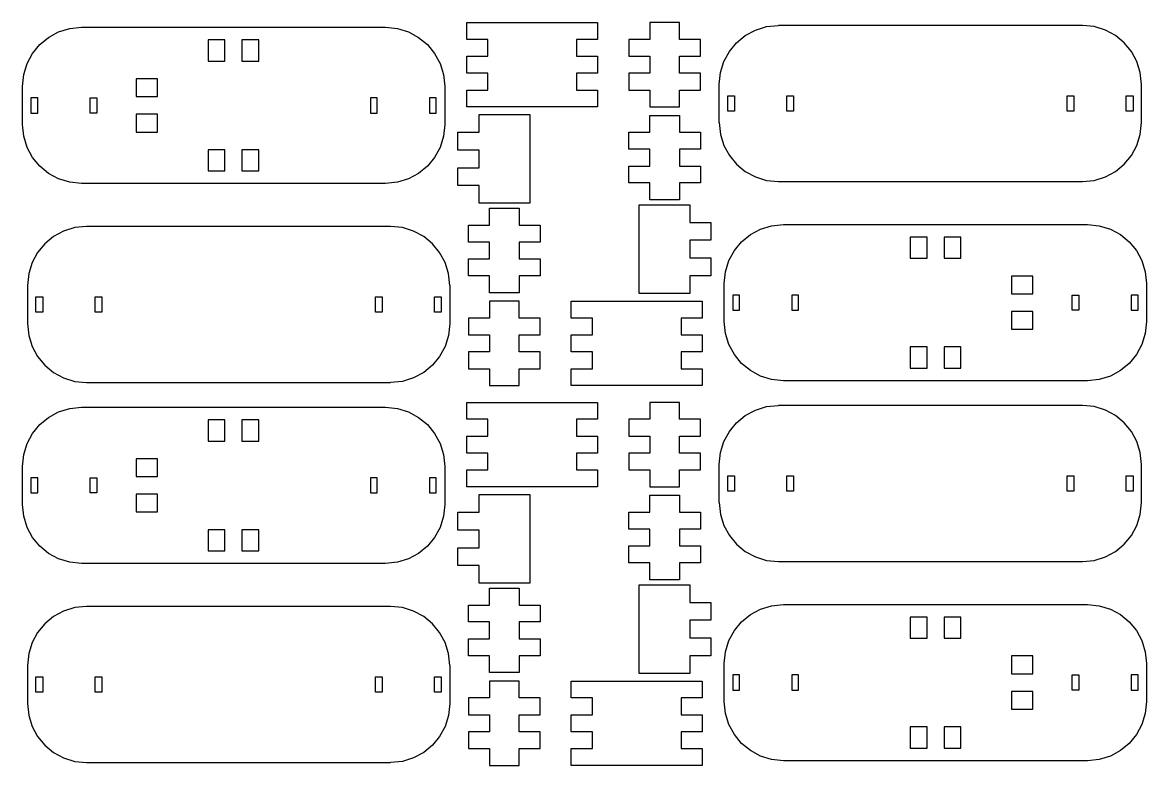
# Model space of a CAD drawing. Extents: x 40 to 178, y 213 to 391.
# Drawn here: x 45 to 178.1, y 303 to 391 of the extents above; entities that cross this region are included whole.
import ezdxf

# ---------------------------------------------------------------- set-up
doc = ezdxf.new("R2010")
doc.units = 0

msp = doc.modelspace()

# ---------------------------------------------------------------- linework, layer by layer
at = {"layer": 'Layer 1'}
for p, q in [((49.275381, 389.877906), (50.589354, 390.285785)), ((50.589354, 390.285785), (52.0001, 390.428)), ((52.0001, 390.428), (88.0001, 390.428)), ((88.0001, 390.428), (89.410846, 390.285785)), ((88.0001, 390.428), (88.0001, 390.428)), ((89.410846, 390.285785), (90.724819, 389.877906)), ((97.6181, 389.001), (97.6181, 391.001)), ((97.6181, 391.001), (113.118, 391.001)), ((113.118, 391.001), (113.118, 389.001)), ((122.791, 391.001), (119.291, 391.001)), ((119.291, 391.001), (119.291, 389.001)), ((122.791, 389.001), (122.791, 391.001)), ((130.60623, 389.456512), (131.795281, 390.101906)), ((131.795281, 390.101906), (133.109254, 390.509785)), ((133.109254, 390.509785), (134.52, 390.652)), ((170.52, 390.652), (134.52, 390.652)), ((171.930746, 390.509785), (170.52, 390.652)), ((173.244719, 390.101906), (171.930746, 390.509785)), ((174.43377, 389.456512), (173.244719, 390.101906)), ((47.05035, 388.37775), (48.08633, 389.232512)), ((48.08633, 389.232512), (49.275381, 389.877906)), ((68.9751, 388.928), (66.9751, 388.928)), ((66.9751, 388.928), (66.9751, 386.428)), ((68.9751, 386.428), (68.9751, 388.928)), ((68.9751, 388.928), (68.9751, 388.928)), ((72.9751, 388.928), (70.9751, 388.928)), ((70.9751, 388.928), (70.9751, 386.428)), ((72.9751, 386.428), (72.9751, 388.928)), ((90.724819, 389.877906), (91.91387, 389.232512)), ((91.91387, 389.232512), (92.94985, 388.37775)), ((100.118, 389.001), (97.6181, 389.001)), ((100.118, 387.001), (100.118, 389.001)), ((100.118, 389.001), (100.118, 389.001)), ((113.118, 389.001), (110.618, 389.001)), ((110.618, 389.001), (110.618, 387.001)), ((119.291, 389.001), (116.791, 389.001)), ((116.791, 389.001), (116.791, 387.001)), ((125.291, 389.001), (122.791, 389.001)), ((125.291, 387.001), (125.291, 389.001)), ((129.57025, 388.60175), (130.60623, 389.456512)), ((175.46975, 388.60175), (174.43377, 389.456512)), ((46.195588, 387.34177), (47.05035, 388.37775)), ((92.94985, 388.37775), (93.804612, 387.34177)), ((128.070094, 386.376719), (128.715488, 387.56577)), ((128.715488, 387.56577), (129.57025, 388.60175)), ((176.324512, 387.56577), (175.46975, 388.60175)), ((176.969906, 386.376719), (176.324512, 387.56577)), ((45.142315, 384.838746), (45.550194, 386.152719)), ((45.550194, 386.152719), (46.195588, 387.34177)), ((66.9751, 386.428), (68.9751, 386.428)), ((70.9751, 386.428), (72.9751, 386.428)), ((72.9751, 386.428), (72.9751, 386.428)), ((93.804612, 387.34177), (94.450006, 386.152719)), ((94.450006, 386.152719), (94.857885, 384.838746)), ((97.6181, 385.001), (97.6181, 387.001)), ((97.6181, 387.001), (100.118, 387.001)), ((110.618, 387.001), (113.118, 387.001)), ((113.118, 387.001), (113.118, 385.001)), ((116.791, 387.001), (119.291, 387.001)), ((119.291, 387.001), (119.291, 385.001)), ((122.791, 385.001), (122.791, 387.001)), ((122.791, 387.001), (125.291, 387.001)), ((127.662215, 385.062746), (128.070094, 386.376719)), ((177.377785, 385.062746), (176.969906, 386.376719)), ((45.0001, 383.428), (45.142315, 384.838746)), ((94.857885, 384.838746), (95.0001, 383.428)), ((100.118, 385.001), (97.6181, 385.001)), ((100.118, 383.001), (100.118, 385.001)), ((113.118, 385.001), (110.618, 385.001)), ((110.618, 385.001), (110.618, 383.001)), ((119.291, 385.001), (116.791, 385.001)), ((116.791, 385.001), (116.791, 383.001)), ((125.291, 385.001), (122.791, 385.001)), ((125.291, 383.001), (125.291, 385.001)), ((127.52, 383.652), (127.662215, 385.062746)), ((177.52, 383.652), (177.377785, 385.062746)), ((45.0001, 378.928), (45.0001, 383.428)), ((60.9751, 384.328), (58.4751, 384.328)), ((58.4751, 384.328), (58.4751, 382.228)), ((60.9751, 382.228), (60.9751, 384.328)), ((60.9751, 384.328), (60.9751, 384.328)), ((95.0001, 383.428), (95.0001, 378.928)), ((127.52, 379.152), (127.52, 383.652)), ((177.52, 379.152), (177.52, 383.652)), ((46.8001, 382.078), (46.0001, 382.078)), ((46.0001, 382.078), (46.0001, 380.278)), ((46.8001, 380.278), (46.8001, 382.078)), ((53.0001, 380.278), (53.0001, 382.078)), ((53.0001, 382.078), (53.8001, 382.078)), ((53.8001, 382.078), (53.8001, 380.278)), ((58.4751, 382.228), (60.9751, 382.228)), ((87.0001, 382.078), (86.2001, 382.078)), ((86.2001, 382.078), (86.2001, 380.278)), ((87.0001, 380.278), (87.0001, 382.078)), ((94.0001, 382.078), (93.2001, 382.078)), ((93.2001, 382.078), (93.2001, 380.278)), ((94.0001, 380.278), (94.0001, 382.078)), ((97.6181, 381.001), (97.6181, 383.001)), ((97.6181, 383.001), (100.118, 383.001)), ((110.618, 383.001), (113.118, 383.001)), ((113.118, 383.001), (113.118, 381.001)), ((116.791, 383.001), (119.291, 383.001)), ((116.791, 383.001), (116.791, 383.001)), ((119.291, 383.001), (119.291, 381.001)), ((122.791, 381.001), (122.791, 383.001)), ((122.791, 383.001), (125.291, 383.001)), ((128.52, 380.502), (128.52, 382.302)), ((128.52, 382.302), (129.32, 382.302)), ((129.32, 382.302), (129.32, 380.502)), ((135.52, 380.502), (135.52, 382.302)), ((135.52, 382.302), (136.32, 382.302)), ((136.32, 382.302), (136.32, 380.502)), ((168.72, 380.502), (168.72, 382.302)), ((168.72, 382.302), (169.52, 382.302)), ((169.52, 382.302), (169.52, 380.502)), ((175.72, 380.502), (175.72, 382.302)), ((175.72, 382.302), (176.52, 382.302)), ((176.52, 382.302), (176.52, 380.502)), ((113.118, 381.001), (97.6181, 381.001)), ((119.291, 381.001), (122.791, 381.001)), ((46.0001, 380.278), (46.8001, 380.278)), ((46.8001, 380.278), (46.8001, 380.278)), ((53.8001, 380.278), (53.0001, 380.278)), ((53.8001, 380.278), (53.8001, 380.278)), ((60.9751, 380.128), (58.4751, 380.128)), ((58.4751, 380.128), (58.4751, 378.028)), ((60.9751, 378.028), (60.9751, 380.128)), ((60.9751, 380.128), (60.9751, 380.128)), ((86.2001, 380.278), (87.0001, 380.278)), ((86.2001, 380.278), (86.2001, 380.278)), ((93.2001, 380.278), (94.0001, 380.278)), ((93.2001, 380.278), (93.2001, 380.278)), ((99.0782, 377.992), (99.0782, 380.092)), ((99.0782, 380.092), (105.078, 380.092)), ((105.078, 380.092), (105.078, 369.592)), ((105.078, 380.092), (105.078, 380.092)), ((119.291, 378.002), (119.291, 380.002)), ((119.291, 380.002), (122.791, 380.002)), ((122.791, 380.002), (122.791, 378.002)), ((129.32, 380.502), (128.52, 380.502)), ((128.52, 380.502), (128.52, 380.502)), ((136.32, 380.502), (135.52, 380.502)), ((135.52, 380.502), (135.52, 380.502)), ((169.52, 380.502), (168.72, 380.502)), ((168.72, 380.502), (168.72, 380.502)), ((176.52, 380.502), (175.72, 380.502)), ((176.52, 380.502), (176.52, 380.502)), ((45.142315, 377.517254), (45.0001, 378.928)), ((95.0001, 378.928), (94.857885, 377.517254)), ((127.52, 379.152), (127.662215, 377.741254)), ((177.377785, 377.741254), (177.52, 379.152)), ((45.550194, 376.203281), (45.142315, 377.517254)), ((58.4751, 378.028), (60.9751, 378.028)), ((94.857885, 377.517254), (94.450006, 376.203281)), ((96.5782, 375.892), (96.5782, 377.992)), ((96.5782, 377.992), (99.0782, 377.992)), ((116.791, 376.002), (116.791, 378.002)), ((116.791, 378.002), (119.291, 378.002)), ((122.791, 378.002), (125.291, 378.002)), ((125.291, 378.002), (125.291, 376.002)), ((127.662215, 377.741254), (128.070094, 376.427281)), ((176.969906, 376.427281), (177.377785, 377.741254)), ((46.195588, 375.01423), (45.550194, 376.203281)), ((66.9751, 375.928), (66.9751, 373.428)), ((68.9751, 375.928), (66.9751, 375.928)), ((66.9751, 375.928), (66.9751, 375.928)), ((68.9751, 373.428), (68.9751, 375.928)), ((70.9751, 375.928), (70.9751, 373.428)), ((72.9751, 375.928), (70.9751, 375.928)), ((70.9751, 375.928), (70.9751, 375.928)), ((72.9751, 373.428), (72.9751, 375.928)), ((94.450006, 376.203281), (93.804612, 375.01423)), ((99.0782, 375.892), (96.5782, 375.892)), ((99.0782, 373.792), (99.0782, 375.892)), ((119.291, 376.002), (116.791, 376.002)), ((119.291, 374.002), (119.291, 376.002)), ((125.291, 376.002), (122.791, 376.002)), ((122.791, 376.002), (122.791, 374.002)), ((128.070094, 376.427281), (128.715488, 375.23823)), ((176.324512, 375.23823), (176.969906, 376.427281)), ((47.05035, 373.97825), (46.195588, 375.01423)), ((93.804612, 375.01423), (92.94985, 373.97825)), ((128.715488, 375.23823), (129.57025, 374.20225)), ((129.57025, 374.20225), (130.60623, 373.347488)), ((174.43377, 373.347488), (175.46975, 374.20225)), ((175.46975, 374.20225), (176.324512, 375.23823)), ((48.08633, 373.123488), (47.05035, 373.97825)), ((49.275381, 372.478094), (48.08633, 373.123488)), ((66.9751, 373.428), (68.9751, 373.428)), ((70.9751, 373.428), (72.9751, 373.428)), ((91.91387, 373.123488), (90.724819, 372.478094)), ((92.94985, 373.97825), (91.91387, 373.123488)), ((96.5782, 371.692), (96.5782, 373.792)), ((96.5782, 373.792), (99.0782, 373.792)), ((116.791, 374.002), (119.291, 374.002)), ((116.791, 372.002), (116.791, 374.002)), ((116.791, 374.002), (116.791, 374.002)), ((122.791, 374.002), (125.291, 374.002)), ((125.291, 374.002), (125.291, 372.002)), ((130.60623, 373.347488), (131.795281, 372.702094)), ((173.244719, 372.702094), (174.43377, 373.347488)), ((50.589354, 372.070215), (49.275381, 372.478094)), ((52.0001, 371.928), (50.589354, 372.070215)), ((88.0001, 371.928), (52.0001, 371.928)), ((89.410846, 372.070215), (88.0001, 371.928)), ((90.724819, 372.478094), (89.410846, 372.070215)), ((99.0782, 371.692), (96.5782, 371.692)), ((99.0782, 369.592), (99.0782, 371.692)), ((119.291, 372.002), (116.791, 372.002)), ((119.291, 370.002), (119.291, 372.002)), ((125.291, 372.002), (122.791, 372.002)), ((122.791, 372.002), (122.791, 370.002)), ((131.795281, 372.702094), (133.109254, 372.294215)), ((133.109254, 372.294215), (134.52, 372.152)), ((134.52, 372.152), (170.52, 372.152)), ((170.52, 372.152), (171.930746, 372.294215)), ((171.930746, 372.294215), (173.244719, 372.702094)), ((105.078, 369.592), (99.0782, 369.592)), ((100.328, 367.001), (100.328, 369.001)), ((100.328, 369.001), (103.828, 369.001)), ((103.828, 369.001), (103.828, 367.001)), ((118.04, 358.911), (118.04, 369.411)), ((118.04, 369.411), (124.04, 369.411)), ((122.791, 370.002), (119.291, 370.002)), ((124.04, 369.411), (124.04, 367.311)), ((49.874881, 366.299906), (48.68583, 365.654512)), ((51.188854, 366.707785), (49.874881, 366.299906)), ((52.5996, 366.85), (51.188854, 366.707785)), ((88.5996, 366.85), (52.5996, 366.85)), ((90.010346, 366.707785), (88.5996, 366.85)), ((91.324319, 366.299906), (90.010346, 366.707785)), ((92.51337, 365.654512), (91.324319, 366.299906)), ((97.8282, 365.001), (97.8282, 367.001)), ((97.8282, 367.001), (100.328, 367.001)), ((103.828, 367.001), (106.328, 367.001)), ((106.328, 367.001), (106.328, 365.001)), ((124.04, 367.311), (126.54, 367.311)), ((126.54, 367.311), (126.54, 365.211)), ((131.20523, 365.878512), (132.394281, 366.523906)), ((132.394281, 366.523906), (133.708254, 366.931785)), ((133.708254, 366.931785), (135.119, 367.074)), ((135.119, 367.074), (171.119, 367.074)), ((171.119, 367.074), (172.529746, 366.931785)), ((172.529746, 366.931785), (173.843719, 366.523906)), ((173.843719, 366.523906), (175.03277, 365.878512)), ((47.64985, 364.79975), (46.795088, 363.76377)), ((48.68583, 365.654512), (47.64985, 364.79975)), ((93.54935, 364.79975), (92.51337, 365.654512)), ((94.404112, 363.76377), (93.54935, 364.79975)), ((100.328, 365.001), (97.8282, 365.001)), ((100.328, 363.001), (100.328, 365.001)), ((106.328, 365.001), (103.828, 365.001)), ((103.828, 365.001), (103.828, 363.001)), ((106.328, 365.001), (106.328, 365.001)), ((126.54, 365.211), (124.04, 365.211)), ((124.04, 365.211), (124.04, 363.111)), ((129.314488, 363.98777), (130.16925, 365.02375)), ((130.16925, 365.02375), (131.20523, 365.878512)), ((152.144, 365.574), (150.144, 365.574)), ((150.144, 365.574), (150.144, 363.074)), ((152.144, 363.074), (152.144, 365.574)), ((156.144, 365.574), (154.144, 365.574)), ((154.144, 365.574), (154.144, 363.074)), ((156.144, 363.074), (156.144, 365.574)), ((175.03277, 365.878512), (176.06875, 365.02375)), ((176.06875, 365.02375), (176.923512, 363.98777)), ((46.795088, 363.76377), (46.149694, 362.574719)), ((95.049506, 362.574719), (94.404112, 363.76377)), ((128.669094, 362.798719), (129.314488, 363.98777)), ((176.923512, 363.98777), (177.568906, 362.798719)), ((46.149694, 362.574719), (45.741815, 361.260746)), ((95.457385, 361.260746), (95.049506, 362.574719)), ((97.8282, 361.001), (97.8282, 363.001)), ((97.8282, 363.001), (100.328, 363.001)), ((103.828, 363.001), (106.328, 363.001)), ((106.328, 363.001), (106.328, 361.001)), ((124.04, 363.111), (126.54, 363.111)), ((126.54, 363.111), (126.54, 361.011)), ((128.261215, 361.484746), (128.669094, 362.798719)), ((150.144, 363.074), (152.144, 363.074)), ((152.144, 363.074), (152.144, 363.074)), ((154.144, 363.074), (156.144, 363.074)), ((156.144, 363.074), (156.144, 363.074)), ((177.568906, 362.798719), (177.976785, 361.484746)), ((45.741815, 361.260746), (45.5996, 359.85)), ((95.5996, 359.85), (95.457385, 361.260746)), ((100.328, 361.001), (97.8282, 361.001)), ((100.328, 359.001), (100.328, 361.001)), ((106.328, 361.001), (103.828, 361.001)), ((103.828, 361.001), (103.828, 359.001)), ((126.54, 361.011), (124.04, 361.011)), ((124.04, 361.011), (124.04, 358.911)), ((128.119, 360.074), (128.261215, 361.484746)), ((164.644, 360.974), (162.144, 360.974)), ((162.144, 360.974), (162.144, 358.874)), ((164.644, 358.874), (164.644, 360.974)), ((177.976785, 361.484746), (178.119, 360.074)), ((45.5996, 359.85), (45.5996, 355.35)), ((95.5996, 359.85), (95.5996, 355.35)), ((128.119, 355.574), (128.119, 360.074)), ((178.119, 360.074), (178.119, 355.574)), ((46.5996, 358.5), (47.3996, 358.5)), ((46.5996, 356.7), (46.5996, 358.5)), ((46.5996, 358.5), (46.5996, 358.5)), ((47.3996, 358.5), (47.3996, 356.7)), ((53.5996, 356.7), (53.5996, 358.5)), ((53.5996, 358.5), (54.3996, 358.5)), ((54.3996, 358.5), (54.3996, 356.7)), ((54.3996, 358.5), (54.3996, 358.5)), ((86.7996, 356.7), (86.7996, 358.5)), ((86.7996, 358.5), (87.5996, 358.5)), ((87.5996, 358.5), (87.5996, 356.7)), ((87.5996, 358.5), (87.5996, 358.5)), ((93.7996, 356.7), (93.7996, 358.5)), ((93.7996, 358.5), (94.5996, 358.5)), ((94.5996, 358.5), (94.5996, 356.7)), ((94.5996, 358.5), (94.5996, 358.5)), ((103.828, 359.001), (100.328, 359.001)), ((124.04, 358.911), (118.04, 358.911)), ((118.04, 358.911), (118.04, 358.911)), ((129.919, 358.724), (129.119, 358.724)), ((129.119, 358.724), (129.119, 356.924)), ((129.919, 356.924), (129.919, 358.724)), ((129.919, 358.724), (129.919, 358.724)), ((136.919, 358.724), (136.119, 358.724)), ((136.119, 358.724), (136.119, 356.924)), ((136.919, 356.924), (136.919, 358.724)), ((136.919, 358.724), (136.919, 358.724)), ((162.144, 358.874), (164.644, 358.874)), ((162.144, 358.874), (162.144, 358.874)), ((169.319, 358.724), (170.119, 358.724)), ((169.319, 356.924), (169.319, 358.724)), ((169.319, 358.724), (169.319, 358.724)), ((170.119, 358.724), (170.119, 356.924)), ((176.319, 358.724), (176.319, 356.924)), ((177.119, 358.724), (176.319, 358.724)), ((176.319, 358.724), (176.319, 358.724)), ((177.119, 356.924), (177.119, 358.724)), ((103.828, 358.001), (100.328, 358.001)), ((100.328, 358.001), (100.328, 356.001)), ((103.828, 356.001), (103.828, 358.001)), ((110, 356.001), (110, 358.001)), ((110, 358.001), (125.5, 358.001)), ((125.5, 358.001), (125.5, 356.001)), ((129.119, 356.924), (129.919, 356.924)), ((136.119, 356.924), (136.919, 356.924)), ((164.644, 356.774), (162.144, 356.774)), ((162.144, 356.774), (162.144, 354.674)), ((164.644, 354.674), (164.644, 356.774)), ((170.119, 356.924), (169.319, 356.924)), ((176.319, 356.924), (177.119, 356.924)), ((47.3996, 356.7), (46.5996, 356.7)), ((54.3996, 356.7), (53.5996, 356.7)), ((87.5996, 356.7), (86.7996, 356.7)), ((94.5996, 356.7), (93.7996, 356.7)), ((100.328, 356.001), (97.8282, 356.001)), ((97.8282, 356.001), (97.8282, 354.001)), ((106.328, 356.001), (103.828, 356.001)), ((106.328, 354.001), (106.328, 356.001)), ((106.328, 356.001), (106.328, 356.001)), ((112.5, 356.001), (110, 356.001)), ((112.5, 354.001), (112.5, 356.001)), ((125.5, 356.001), (123, 356.001)), ((123, 356.001), (123, 354.001)), ((128.261215, 354.163254), (128.119, 355.574)), ((178.119, 355.574), (177.976785, 354.163254)), ((45.5996, 355.35), (45.741815, 353.939254)), ((95.5996, 355.35), (95.457385, 353.939254)), ((128.669094, 352.849281), (128.261215, 354.163254)), ((162.144, 354.674), (164.644, 354.674)), ((162.144, 354.674), (162.144, 354.674)), ((177.976785, 354.163254), (177.568906, 352.849281)), ((45.741815, 353.939254), (46.149694, 352.625281)), ((95.457385, 353.939254), (95.049506, 352.625281)), ((97.8282, 354.001), (100.328, 354.001)), ((100.328, 354.001), (100.328, 352.001)), ((103.828, 352.001), (103.828, 354.001)), ((103.828, 354.001), (106.328, 354.001)), ((110, 352.001), (110, 354.001)), ((110, 354.001), (112.5, 354.001)), ((123, 354.001), (125.5, 354.001)), ((125.5, 354.001), (125.5, 352.001)), ((129.314488, 351.66023), (128.669094, 352.849281)), ((177.568906, 352.849281), (176.923512, 351.66023)), ((46.149694, 352.625281), (46.795088, 351.43623)), ((46.795088, 351.43623), (47.64985, 350.40025)), ((94.404112, 351.43623), (93.54935, 350.40025)), ((95.049506, 352.625281), (94.404112, 351.43623)), ((100.328, 352.001), (97.8282, 352.001)), ((97.8282, 352.001), (97.8282, 350.001)), ((106.328, 352.001), (103.828, 352.001)), ((106.328, 350.001), (106.328, 352.001)), ((112.5, 352.001), (110, 352.001)), ((112.5, 350.001), (112.5, 352.001)), ((125.5, 352.001), (123, 352.001)), ((123, 352.001), (123, 350.001)), ((130.16925, 350.62425), (129.314488, 351.66023)), ((150.144, 352.574), (150.144, 350.074)), ((152.144, 352.574), (150.144, 352.574)), ((150.144, 352.574), (150.144, 352.574)), ((152.144, 350.074), (152.144, 352.574)), ((156.144, 352.574), (154.144, 352.574)), ((154.144, 352.574), (154.144, 350.074)), ((156.144, 350.074), (156.144, 352.574)), ((176.923512, 351.66023), (176.06875, 350.62425)), ((47.64985, 350.40025), (48.68583, 349.545488)), ((93.54935, 350.40025), (92.51337, 349.545488)), ((131.20523, 349.769488), (130.16925, 350.62425)), ((176.06875, 350.62425), (175.03277, 349.769488)), ((48.68583, 349.545488), (49.874881, 348.900094)), ((49.874881, 348.900094), (51.188854, 348.492215)), ((91.324319, 348.900094), (90.010346, 348.492215)), ((92.51337, 349.545488), (91.324319, 348.900094)), ((97.8282, 350.001), (100.328, 350.001)), ((100.328, 350.001), (100.328, 348.001)), ((103.828, 348.001), (103.828, 350.001)), ((103.828, 350.001), (106.328, 350.001)), ((110, 348.001), (110, 350.001)), ((110, 350.001), (112.5, 350.001)), ((123, 350.001), (125.5, 350.001)), ((123, 350.001), (123, 350.001)), ((125.5, 350.001), (125.5, 348.001)), ((132.394281, 349.124094), (131.20523, 349.769488)), ((133.708254, 348.716215), (132.394281, 349.124094)), ((150.144, 350.074), (152.144, 350.074)), ((154.144, 350.074), (156.144, 350.074)), ((154.144, 350.074), (154.144, 350.074)), ((173.843719, 349.124094), (172.529746, 348.716215)), ((175.03277, 349.769488), (173.843719, 349.124094)), ((51.188854, 348.492215), (52.5996, 348.35)), ((52.5996, 348.35), (88.5996, 348.35)), ((90.010346, 348.492215), (88.5996, 348.35)), ((100.328, 348.001), (103.828, 348.001)), ((125.5, 348.001), (110, 348.001)), ((135.119, 348.574), (133.708254, 348.716215)), ((171.119, 348.574), (135.119, 348.574)), ((135.119, 348.574), (135.119, 348.574)), ((172.529746, 348.716215), (171.119, 348.574)), ((48.08633, 344.232512), (49.275381, 344.877906)), ((49.275381, 344.877906), (50.589354, 345.285785)), ((50.589354, 345.285785), (52.0001, 345.428)), ((52.0001, 345.428), (88.0001, 345.428)), ((88.0001, 345.428), (89.410846, 345.285785)), ((88.0001, 345.428), (88.0001, 345.428)), ((89.410846, 345.285785), (90.724819, 344.877906)), ((90.724819, 344.877906), (91.91387, 344.232512)), ((97.6181, 344.001), (97.6181, 346.001)), ((97.6181, 346.001), (113.118, 346.001)), ((113.118, 346.001), (113.118, 344.001)), ((122.791, 346.001), (119.291, 346.001)), ((119.291, 346.001), (119.291, 344.001)), ((122.791, 344.001), (122.791, 346.001)), ((130.60623, 344.456512), (131.795281, 345.101906)), ((131.795281, 345.101906), (133.109254, 345.509785)), ((133.109254, 345.509785), (134.52, 345.652)), ((170.52, 345.652), (134.52, 345.652)), ((171.930746, 345.509785), (170.52, 345.652)), ((173.244719, 345.101906), (171.930746, 345.509785)), ((174.43377, 344.456512), (173.244719, 345.101906)), ((47.05035, 343.37775), (48.08633, 344.232512)), ((68.9751, 343.928), (66.9751, 343.928)), ((66.9751, 343.928), (66.9751, 341.428)), ((68.9751, 341.428), (68.9751, 343.928)), ((68.9751, 343.928), (68.9751, 343.928)), ((72.9751, 343.928), (70.9751, 343.928)), ((70.9751, 343.928), (70.9751, 341.428)), ((72.9751, 341.428), (72.9751, 343.928)), ((91.91387, 344.232512), (92.94985, 343.37775)), ((100.118, 344.001), (97.6181, 344.001)), ((100.118, 342.001), (100.118, 344.001)), ((100.118, 344.001), (100.118, 344.001)), ((113.118, 344.001), (110.618, 344.001)), ((110.618, 344.001), (110.618, 342.001)), ((119.291, 344.001), (116.791, 344.001)), ((116.791, 344.001), (116.791, 342.001)), ((125.291, 344.001), (122.791, 344.001)), ((125.291, 342.001), (125.291, 344.001)), ((128.715488, 342.56577), (129.57025, 343.60175)), ((129.57025, 343.60175), (130.60623, 344.456512)), ((175.46975, 343.60175), (174.43377, 344.456512)), ((176.324512, 342.56577), (175.46975, 343.60175)), ((45.550194, 341.152719), (46.195588, 342.34177)), ((46.195588, 342.34177), (47.05035, 343.37775)), ((92.94985, 343.37775), (93.804612, 342.34177)), ((93.804612, 342.34177), (94.450006, 341.152719)), ((128.070094, 341.376719), (128.715488, 342.56577)), ((176.969906, 341.376719), (176.324512, 342.56577)), ((45.142315, 339.838746), (45.550194, 341.152719)), ((66.9751, 341.428), (68.9751, 341.428)), ((70.9751, 341.428), (72.9751, 341.428)), ((72.9751, 341.428), (72.9751, 341.428)), ((94.450006, 341.152719), (94.857885, 339.838746)), ((97.6181, 340.001), (97.6181, 342.001)), ((97.6181, 342.001), (100.118, 342.001)), ((110.618, 342.001), (113.118, 342.001)), ((113.118, 342.001), (113.118, 340.001)), ((116.791, 342.001), (119.291, 342.001)), ((119.291, 342.001), (119.291, 340.001)), ((122.791, 340.001), (122.791, 342.001)), ((122.791, 342.001), (125.291, 342.001)), ((127.662215, 340.062746), (128.070094, 341.376719)), ((177.377785, 340.062746), (176.969906, 341.376719)), ((45.0001, 338.428), (45.142315, 339.838746)), ((94.857885, 339.838746), (95.0001, 338.428)), ((100.118, 340.001), (97.6181, 340.001)), ((100.118, 338.001), (100.118, 340.001)), ((113.118, 340.001), (110.618, 340.001)), ((110.618, 340.001), (110.618, 338.001)), ((119.291, 340.001), (116.791, 340.001)), ((116.791, 340.001), (116.791, 338.001)), ((125.291, 340.001), (122.791, 340.001)), ((125.291, 338.001), (125.291, 340.001)), ((127.52, 338.652), (127.662215, 340.062746)), ((177.52, 338.652), (177.377785, 340.062746)), ((45.0001, 333.928), (45.0001, 338.428)), ((60.9751, 339.328), (58.4751, 339.328)), ((58.4751, 339.328), (58.4751, 337.228)), ((60.9751, 337.228), (60.9751, 339.328)), ((60.9751, 339.328), (60.9751, 339.328)), ((95.0001, 338.428), (95.0001, 333.928)), ((127.52, 334.152), (127.52, 338.652)), ((177.52, 334.152), (177.52, 338.652)), ((46.8001, 337.078), (46.0001, 337.078)), ((46.0001, 337.078), (46.0001, 335.278)), ((46.8001, 335.278), (46.8001, 337.078)), ((53.0001, 335.278), (53.0001, 337.078)), ((53.0001, 337.078), (53.8001, 337.078)), ((53.8001, 337.078), (53.8001, 335.278)), ((58.4751, 337.228), (60.9751, 337.228)), ((87.0001, 337.078), (86.2001, 337.078)), ((86.2001, 337.078), (86.2001, 335.278)), ((87.0001, 335.278), (87.0001, 337.078)), ((94.0001, 337.078), (93.2001, 337.078)), ((93.2001, 337.078), (93.2001, 335.278)), ((94.0001, 335.278), (94.0001, 337.078)), ((97.6181, 336.001), (97.6181, 338.001)), ((97.6181, 338.001), (100.118, 338.001)), ((110.618, 338.001), (113.118, 338.001)), ((113.118, 338.001), (113.118, 336.001)), ((116.791, 338.001), (119.291, 338.001)), ((116.791, 338.001), (116.791, 338.001)), ((119.291, 338.001), (119.291, 336.001)), ((122.791, 336.001), (122.791, 338.001)), ((122.791, 338.001), (125.291, 338.001)), ((128.52, 335.502), (128.52, 337.302)), ((128.52, 337.302), (129.32, 337.302)), ((129.32, 337.302), (129.32, 335.502)), ((135.52, 335.502), (135.52, 337.302)), ((135.52, 337.302), (136.32, 337.302)), ((136.32, 337.302), (136.32, 335.502)), ((168.72, 335.502), (168.72, 337.302)), ((168.72, 337.302), (169.52, 337.302)), ((169.52, 337.302), (169.52, 335.502)), ((175.72, 335.502), (175.72, 337.302)), ((175.72, 337.302), (176.52, 337.302)), ((176.52, 337.302), (176.52, 335.502)), ((113.118, 336.001), (97.6181, 336.001)), ((119.291, 336.001), (122.791, 336.001)), ((129.32, 335.502), (128.52, 335.502)), ((128.52, 335.502), (128.52, 335.502)), ((136.32, 335.502), (135.52, 335.502)), ((135.52, 335.502), (135.52, 335.502)), ((169.52, 335.502), (168.72, 335.502)), ((168.72, 335.502), (168.72, 335.502)), ((176.52, 335.502), (175.72, 335.502)), ((176.52, 335.502), (176.52, 335.502)), ((46.0001, 335.278), (46.8001, 335.278)), ((46.8001, 335.278), (46.8001, 335.278)), ((53.8001, 335.278), (53.0001, 335.278)), ((53.8001, 335.278), (53.8001, 335.278)), ((60.9751, 335.128), (58.4751, 335.128)), ((58.4751, 335.128), (58.4751, 333.028)), ((60.9751, 333.028), (60.9751, 335.128)), ((60.9751, 335.128), (60.9751, 335.128)), ((86.2001, 335.278), (87.0001, 335.278)), ((86.2001, 335.278), (86.2001, 335.278)), ((93.2001, 335.278), (94.0001, 335.278)), ((93.2001, 335.278), (93.2001, 335.278)), ((99.0782, 332.991), (99.0782, 335.091)), ((99.0782, 335.091), (105.078, 335.091)), ((105.078, 335.091), (105.078, 324.591)), ((105.078, 335.091), (105.078, 335.091)), ((119.291, 333.001), (119.291, 335.001)), ((119.291, 335.001), (122.791, 335.001)), ((122.791, 335.001), (122.791, 333.001)), ((127.52, 334.152), (127.662215, 332.741254)), ((177.377785, 332.741254), (177.52, 334.152)), ((45.142315, 332.517254), (45.0001, 333.928)), ((58.4751, 333.028), (60.9751, 333.028)), ((95.0001, 333.928), (94.857885, 332.517254)), ((96.5782, 330.891), (96.5782, 332.991)), ((96.5782, 332.991), (99.0782, 332.991)), ((116.791, 331.001), (116.791, 333.001)), ((116.791, 333.001), (119.291, 333.001)), ((122.791, 333.001), (125.291, 333.001)), ((125.291, 333.001), (125.291, 331.001)), ((45.550194, 331.203281), (45.142315, 332.517254)), ((94.857885, 332.517254), (94.450006, 331.203281)), ((127.662215, 332.741254), (128.070094, 331.427281)), ((176.969906, 331.427281), (177.377785, 332.741254)), ((46.195588, 330.01423), (45.550194, 331.203281)), ((66.9751, 330.928), (66.9751, 328.428)), ((68.9751, 330.928), (66.9751, 330.928)), ((66.9751, 330.928), (66.9751, 330.928)), ((68.9751, 328.428), (68.9751, 330.928)), ((70.9751, 330.928), (70.9751, 328.428)), ((72.9751, 330.928), (70.9751, 330.928)), ((70.9751, 330.928), (70.9751, 330.928)), ((72.9751, 328.428), (72.9751, 330.928)), ((94.450006, 331.203281), (93.804612, 330.01423)), ((99.0782, 330.891), (96.5782, 330.891)), ((99.0782, 328.791), (99.0782, 330.891)), ((119.291, 331.001), (116.791, 331.001)), ((119.291, 329.001), (119.291, 331.001)), ((125.291, 331.001), (122.791, 331.001)), ((122.791, 331.001), (122.791, 329.001)), ((128.070094, 331.427281), (128.715488, 330.23823)), ((128.715488, 330.23823), (129.57025, 329.20225)), ((175.46975, 329.20225), (176.324512, 330.23823)), ((176.324512, 330.23823), (176.969906, 331.427281)), ((47.05035, 328.97825), (46.195588, 330.01423)), ((48.08633, 328.123488), (47.05035, 328.97825)), ((92.94985, 328.97825), (91.91387, 328.123488)), ((93.804612, 330.01423), (92.94985, 328.97825)), ((116.791, 329.001), (119.291, 329.001)), ((116.791, 327.001), (116.791, 329.001)), ((116.791, 329.001), (116.791, 329.001)), ((122.791, 329.001), (125.291, 329.001)), ((125.291, 329.001), (125.291, 327.001)), ((129.57025, 329.20225), (130.60623, 328.347488)), ((174.43377, 328.347488), (175.46975, 329.20225)), ((49.275381, 327.478094), (48.08633, 328.123488)), ((50.589354, 327.070215), (49.275381, 327.478094)), ((66.9751, 328.428), (68.9751, 328.428)), ((70.9751, 328.428), (72.9751, 328.428)), ((90.724819, 327.478094), (89.410846, 327.070215)), ((91.91387, 328.123488), (90.724819, 327.478094)), ((96.5782, 326.691), (96.5782, 328.791)), ((96.5782, 328.791), (99.0782, 328.791)), ((130.60623, 328.347488), (131.795281, 327.702094)), ((131.795281, 327.702094), (133.109254, 327.294215)), ((171.930746, 327.294215), (173.244719, 327.702094)), ((173.244719, 327.702094), (174.43377, 328.347488)), ((52.0001, 326.928), (50.589354, 327.070215)), ((88.0001, 326.928), (52.0001, 326.928)), ((89.410846, 327.070215), (88.0001, 326.928)), ((99.0782, 326.691), (96.5782, 326.691)), ((99.0782, 324.591), (99.0782, 326.691)), ((119.291, 327.001), (116.791, 327.001)), ((119.291, 325.001), (119.291, 327.001)), ((125.291, 327.001), (122.791, 327.001)), ((122.791, 327.001), (122.791, 325.001)), ((133.109254, 327.294215), (134.52, 327.152)), ((134.52, 327.152), (170.52, 327.152)), ((170.52, 327.152), (171.930746, 327.294215)), ((122.791, 325.001), (119.291, 325.001)), ((105.078, 324.591), (99.0782, 324.591)), ((100.328, 322.001), (100.328, 324.001)), ((100.328, 324.001), (103.828, 324.001)), ((103.828, 324.001), (103.828, 322.001)), ((118.04, 313.911), (118.04, 324.411)), ((118.04, 324.411), (124.04, 324.411)), ((124.04, 324.411), (124.04, 322.311)), ((124.04, 322.311), (126.54, 322.311)), ((126.54, 322.311), (126.54, 320.211)), ((49.874881, 321.299906), (48.68583, 320.654512)), ((51.188854, 321.707785), (49.874881, 321.299906)), ((52.5996, 321.85), (51.188854, 321.707785)), ((88.5996, 321.85), (52.5996, 321.85)), ((90.010346, 321.707785), (88.5996, 321.85)), ((91.324319, 321.299906), (90.010346, 321.707785)), ((92.51337, 320.654512), (91.324319, 321.299906)), ((97.8282, 320.001), (97.8282, 322.001)), ((97.8282, 322.001), (100.328, 322.001)), ((103.828, 322.001), (106.328, 322.001)), ((106.328, 322.001), (106.328, 320.001)), ((130.16925, 320.02375), (131.20523, 320.878512)), ((131.20523, 320.878512), (132.394281, 321.523906)), ((132.394281, 321.523906), (133.708254, 321.931785)), ((133.708254, 321.931785), (135.119, 322.074)), ((135.119, 322.074), (171.119, 322.074)), ((171.119, 322.074), (172.529746, 321.931785)), ((172.529746, 321.931785), (173.843719, 321.523906)), ((173.843719, 321.523906), (175.03277, 320.878512)), ((175.03277, 320.878512), (176.06875, 320.02375)), ((47.64985, 319.79975), (46.795088, 318.76377)), ((48.68583, 320.654512), (47.64985, 319.79975)), ((93.54935, 319.79975), (92.51337, 320.654512)), ((94.404112, 318.76377), (93.54935, 319.79975)), ((100.328, 320.001), (97.8282, 320.001)), ((100.328, 318.001), (100.328, 320.001)), ((106.328, 320.001), (103.828, 320.001)), ((103.828, 320.001), (103.828, 318.001)), ((106.328, 320.001), (106.328, 320.001)), ((126.54, 320.211), (124.04, 320.211)), ((124.04, 320.211), (124.04, 318.111)), ((129.314488, 318.98777), (130.16925, 320.02375)), ((152.144, 320.574), (150.144, 320.574)), ((150.144, 320.574), (150.144, 318.074)), ((152.144, 318.074), (152.144, 320.574)), ((156.144, 320.574), (154.144, 320.574)), ((154.144, 320.574), (154.144, 318.074)), ((156.144, 318.074), (156.144, 320.574)), ((176.06875, 320.02375), (176.923512, 318.98777)), ((46.795088, 318.76377), (46.149694, 317.574719)), ((95.049506, 317.574719), (94.404112, 318.76377)), ((128.669094, 317.798719), (129.314488, 318.98777)), ((176.923512, 318.98777), (177.568906, 317.798719)), ((46.149694, 317.574719), (45.741815, 316.260746)), ((95.457385, 316.260746), (95.049506, 317.574719)), ((97.8282, 316.001), (97.8282, 318.001)), ((97.8282, 318.001), (100.328, 318.001)), ((103.828, 318.001), (106.328, 318.001)), ((106.328, 318.001), (106.328, 316.001)), ((124.04, 318.111), (126.54, 318.111)), ((126.54, 318.111), (126.54, 316.011)), ((128.261215, 316.484746), (128.669094, 317.798719)), ((150.144, 318.074), (152.144, 318.074)), ((152.144, 318.074), (152.144, 318.074)), ((154.144, 318.074), (156.144, 318.074)), ((156.144, 318.074), (156.144, 318.074)), ((177.568906, 317.798719), (177.976785, 316.484746)), ((45.741815, 316.260746), (45.5996, 314.85)), ((95.5996, 314.85), (95.457385, 316.260746)), ((100.328, 316.001), (97.8282, 316.001)), ((100.328, 314.001), (100.328, 316.001)), ((106.328, 316.001), (103.828, 316.001)), ((103.828, 316.001), (103.828, 314.001)), ((126.54, 316.011), (124.04, 316.011)), ((124.04, 316.011), (124.04, 313.911)), ((128.119, 315.074), (128.261215, 316.484746)), ((164.644, 315.974), (162.144, 315.974)), ((162.144, 315.974), (162.144, 313.874)), ((164.644, 313.874), (164.644, 315.974)), ((177.976785, 316.484746), (178.119, 315.074)), ((45.5996, 314.85), (45.5996, 310.35)), ((95.5996, 314.85), (95.5996, 310.35)), ((128.119, 310.574), (128.119, 315.074)), ((178.119, 315.074), (178.119, 310.574)), ((46.5996, 313.5), (47.3996, 313.5)), ((46.5996, 311.7), (46.5996, 313.5)), ((46.5996, 313.5), (46.5996, 313.5)), ((47.3996, 313.5), (47.3996, 311.7)), ((53.5996, 311.7), (53.5996, 313.5)), ((53.5996, 313.5), (54.3996, 313.5)), ((54.3996, 313.5), (54.3996, 311.7)), ((54.3996, 313.5), (54.3996, 313.5)), ((86.7996, 311.7), (86.7996, 313.5)), ((86.7996, 313.5), (87.5996, 313.5)), ((87.5996, 313.5), (87.5996, 311.7)), ((87.5996, 313.5), (87.5996, 313.5)), ((93.7996, 311.7), (93.7996, 313.5)), ((93.7996, 313.5), (94.5996, 313.5)), ((94.5996, 313.5), (94.5996, 311.7)), ((94.5996, 313.5), (94.5996, 313.5)), ((103.828, 314.001), (100.328, 314.001)), ((103.828, 313.001), (100.328, 313.001)), ((100.328, 313.001), (100.328, 311.001)), ((103.828, 311.001), (103.828, 313.001)), ((110, 311.001), (110, 313.001)), ((110, 313.001), (125.5, 313.001)), ((124.04, 313.911), (118.04, 313.911)), ((118.04, 313.911), (118.04, 313.911)), ((125.5, 313.001), (125.5, 311.001)), ((129.919, 313.724), (129.119, 313.724)), ((129.119, 313.724), (129.119, 311.924)), ((129.919, 311.924), (129.919, 313.724)), ((129.919, 313.724), (129.919, 313.724)), ((136.919, 313.724), (136.119, 313.724)), ((136.119, 313.724), (136.119, 311.924)), ((136.919, 311.924), (136.919, 313.724)), ((136.919, 313.724), (136.919, 313.724)), ((162.144, 313.874), (164.644, 313.874)), ((162.144, 313.874), (162.144, 313.874)), ((169.319, 313.724), (170.119, 313.724)), ((169.319, 311.924), (169.319, 313.724)), ((169.319, 313.724), (169.319, 313.724)), ((170.119, 313.724), (170.119, 311.924)), ((176.319, 313.724), (176.319, 311.924)), ((177.119, 313.724), (176.319, 313.724)), ((176.319, 313.724), (176.319, 313.724)), ((177.119, 311.924), (177.119, 313.724)), ((47.3996, 311.7), (46.5996, 311.7)), ((54.3996, 311.7), (53.5996, 311.7)), ((87.5996, 311.7), (86.7996, 311.7)), ((94.5996, 311.7), (93.7996, 311.7)), ((129.119, 311.924), (129.919, 311.924)), ((136.119, 311.924), (136.919, 311.924)), ((164.644, 311.774), (162.144, 311.774)), ((162.144, 311.774), (162.144, 309.674)), ((164.644, 309.674), (164.644, 311.774)), ((170.119, 311.924), (169.319, 311.924)), ((176.319, 311.924), (177.119, 311.924)), ((45.5996, 310.35), (45.741815, 308.939254)), ((95.5996, 310.35), (95.457385, 308.939254)), ((100.328, 311.001), (97.8282, 311.001)), ((97.8282, 311.001), (97.8282, 309.001)), ((106.328, 311.001), (103.828, 311.001)), ((106.328, 309.001), (106.328, 311.001)), ((106.328, 311.001), (106.328, 311.001)), ((112.5, 311.001), (110, 311.001)), ((112.5, 309.001), (112.5, 311.001)), ((125.5, 311.001), (123, 311.001)), ((123, 311.001), (123, 309.001)), ((128.261215, 309.163254), (128.119, 310.574)), ((178.119, 310.574), (177.976785, 309.163254)), ((45.741815, 308.939254), (46.149694, 307.625281)), ((95.457385, 308.939254), (95.049506, 307.625281)), ((97.8282, 309.001), (100.328, 309.001)), ((100.328, 309.001), (100.328, 307.001)), ((103.828, 307.001), (103.828, 309.001)), ((103.828, 309.001), (106.328, 309.001)), ((110, 307.001), (110, 309.001)), ((110, 309.001), (112.5, 309.001)), ((123, 309.001), (125.5, 309.001)), ((125.5, 309.001), (125.5, 307.001)), ((128.669094, 307.849281), (128.261215, 309.163254)), ((162.144, 309.674), (164.644, 309.674)), ((162.144, 309.674), (162.144, 309.674)), ((177.976785, 309.163254), (177.568906, 307.849281)), ((46.149694, 307.625281), (46.795088, 306.43623)), ((95.049506, 307.625281), (94.404112, 306.43623)), ((129.314488, 306.66023), (128.669094, 307.849281)), ((150.144, 307.574), (150.144, 305.074)), ((152.144, 307.574), (150.144, 307.574)), ((150.144, 307.574), (150.144, 307.574)), ((152.144, 305.074), (152.144, 307.574)), ((156.144, 307.574), (154.144, 307.574)), ((154.144, 307.574), (154.144, 305.074)), ((156.144, 305.074), (156.144, 307.574)), ((177.568906, 307.849281), (176.923512, 306.66023)), ((46.795088, 306.43623), (47.64985, 305.40025)), ((94.404112, 306.43623), (93.54935, 305.40025)), ((100.328, 307.001), (97.8282, 307.001)), ((97.8282, 307.001), (97.8282, 305.001)), ((106.328, 307.001), (103.828, 307.001)), ((106.328, 305.001), (106.328, 307.001)), ((112.5, 307.001), (110, 307.001)), ((112.5, 305.001), (112.5, 307.001)), ((125.5, 307.001), (123, 307.001)), ((123, 307.001), (123, 305.001)), ((130.16925, 305.62425), (129.314488, 306.66023)), ((176.923512, 306.66023), (176.06875, 305.62425)), ((47.64985, 305.40025), (48.68583, 304.545488)), ((93.54935, 305.40025), (92.51337, 304.545488)), ((97.8282, 305.001), (100.328, 305.001)), ((100.328, 305.001), (100.328, 303.001)), ((103.828, 303.001), (103.828, 305.001)), ((103.828, 305.001), (106.328, 305.001)), ((110, 303.001), (110, 305.001)), ((110, 305.001), (112.5, 305.001)), ((123, 305.001), (125.5, 305.001)), ((123, 305.001), (123, 305.001)), ((125.5, 305.001), (125.5, 303.001)), ((131.20523, 304.769488), (130.16925, 305.62425)), ((150.144, 305.074), (152.144, 305.074)), ((154.144, 305.074), (156.144, 305.074)), ((154.144, 305.074), (154.144, 305.074)), ((176.06875, 305.62425), (175.03277, 304.769488)), ((48.68583, 304.545488), (49.874881, 303.900094)), ((49.874881, 303.900094), (51.188854, 303.492215)), ((91.324319, 303.900094), (90.010346, 303.492215)), ((92.51337, 304.545488), (91.324319, 303.900094)), ((132.394281, 304.124094), (131.20523, 304.769488)), ((133.708254, 303.716215), (132.394281, 304.124094)), ((135.119, 303.574), (133.708254, 303.716215)), ((171.119, 303.574), (135.119, 303.574)), ((135.119, 303.574), (135.119, 303.574)), ((172.529746, 303.716215), (171.119, 303.574)), ((173.843719, 304.124094), (172.529746, 303.716215)), ((175.03277, 304.769488), (173.843719, 304.124094)), ((51.188854, 303.492215), (52.5996, 303.35)), ((52.5996, 303.35), (88.5996, 303.35)), ((90.010346, 303.492215), (88.5996, 303.35)), ((100.328, 303.001), (103.828, 303.001)), ((125.5, 303.001), (110, 303.001))]:
    msp.add_line(p, q, dxfattribs=at)

doc.saveas('drawing.dxf')
